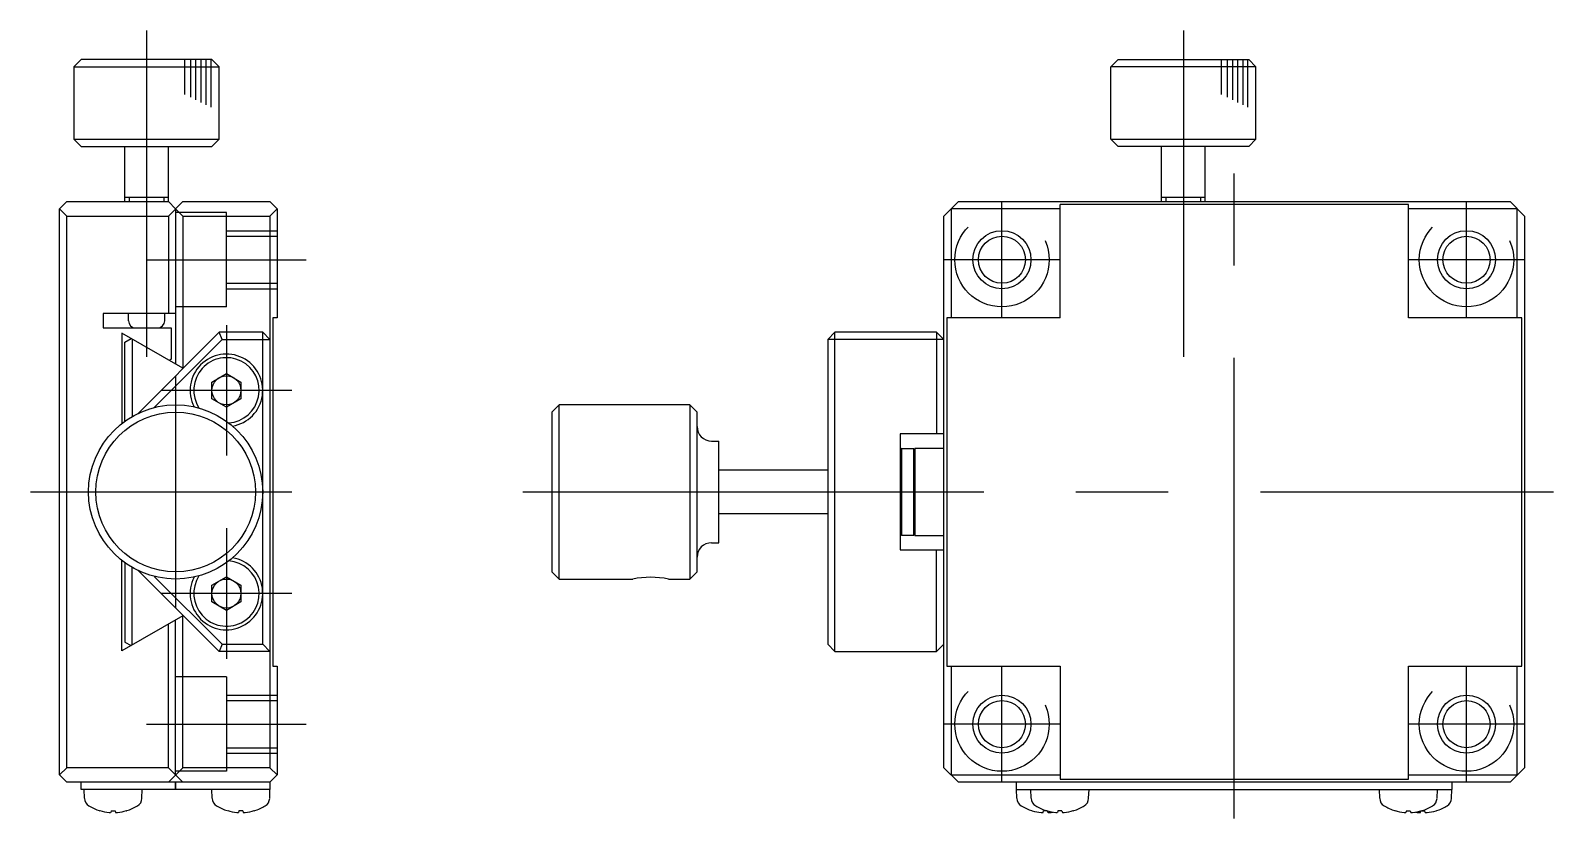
# Model space of a CAD drawing. Extents: x 1 to 262, y 0 to 169.
# Drawn here: x 157.3 to 262.2, y 78.4 to 132.7 of the extents above; entities that cross this region are included whole.
import ezdxf

# ---------------------------------------------------------------- set-up
doc = ezdxf.new("R2010")
doc.units = 0
doc.linetypes.add('CENTER', pattern=[50.8, 31.75, -6.35, 6.35, -6.35])
doc.linetypes.add('DASHED', pattern=[19.05, 12.7, -6.35])
doc.layers.get('0').update_dxf_attribs({"linetype": 'CONTINUOUS'})
doc.layers.add('CENTER', color=1, linetype='CENTER')

msp = doc.modelspace()

# ---------------------------------------------------------------- linework, layer by layer
at = {"color": 7, "linetype": 'CONTINUOUS'}
for p, q in [((160.78, 130.7), (160.28, 130.2)), ((160.28, 130.2), (160.28, 125.2)), ((160.28, 130.2), (170.28, 130.2)), ((169.78, 130.7), (160.78, 130.7)), ((170.28, 130.2), (169.78, 130.7)), ((170.28, 125.2), (170.28, 130.2)), ((232.2, 130.7), (231.7, 130.2)), ((241.7, 130.2), (231.7, 130.2)), ((231.7, 125.2), (231.7, 130.2)), ((232.2, 130.7), (241.2, 130.7)), ((241.2, 130.7), (241.7, 130.2)), ((241.7, 125.2), (241.7, 130.2)), ((160.28, 125.2), (160.78, 124.7)), ((160.28, 125.2), (170.28, 125.2)), ((169.78, 124.7), (170.28, 125.2)), ((231.7, 125.2), (241.7, 125.2)), ((232.2, 124.7), (231.7, 125.2)), ((241.2, 124.7), (241.7, 125.2)), ((160.78, 124.7), (169.78, 124.7)), ((163.78, 120.9), (163.78, 124.7)), ((166.78, 120.9), (166.78, 124.7)), ((241.2, 124.7), (232.2, 124.7)), ((235.2, 120.9), (235.2, 124.7)), ((238.2, 120.9), (238.2, 124.7)), ((159.28, 120.4), (159.78, 120.9)), ((159.78, 120.9), (166.78, 120.9)), ((163.78, 121.2), (166.78, 121.2)), ((166.78, 120.9), (167.28, 120.4)), ((166.78, 119.9), (167.78, 120.9)), ((167.78, 120.9), (173.78, 120.9)), ((173.78, 120.9), (174.28, 120.4)), ((220.2, 119.9), (221.2, 120.9)), ((221.2, 120.9), (259.2, 120.9)), ((252.2, 120.7), (228.2, 120.7)), ((228.2, 112.9), (228.2, 120.7)), ((235.2, 121.2), (238.2, 121.2)), ((252.2, 112.9), (252.2, 120.7)), ((259.2, 120.9), (260.2, 119.9)), ((159.28, 81.4), (159.28, 120.4)), ((159.78, 119.9), (159.28, 120.4)), ((159.78, 81.9), (159.78, 119.9)), ((159.78, 119.9), (166.78, 119.9)), ((166.78, 119.9), (166.78, 113.2)), ((167.28, 120.4), (167.28, 109.71)), ((167.28, 120.4), (167.78, 119.9)), ((167.78, 119.9), (173.78, 119.9)), ((167.78, 119.9), (167.78, 109.42)), ((173.78, 119.9), (174.28, 120.4)), ((173.78, 119.9), (173.78, 81.9)), ((174.28, 120.4), (174.28, 112.9)), ((220.2, 81.9), (220.2, 119.9)), ((228.2, 120.4), (220.7, 120.4)), ((220.7, 120.4), (220.7, 112.9)), ((259.7, 120.4), (252.2, 120.4)), ((259.7, 112.9), (259.7, 120.4)), ((260.2, 119.9), (260.2, 81.9)), ((167.28, 113.2), (162.28, 113.2)), ((162.28, 113.2), (162.28, 112.2)), ((164.03, 112.7), (164.03, 113.2)), ((166.53, 112.7), (166.53, 113.2)), ((174.28, 112.9), (173.98, 112.9)), ((173.98, 112.9), (173.98, 88.9)), ((228.2, 112.9), (220.4, 112.9)), ((220.4, 112.9), (220.4, 88.9)), ((260, 112.9), (252.2, 112.9)), ((260, 88.9), (260, 112.9)), ((162.28, 112.2), (166.98, 112.2)), ((167.78, 109.42), (163.58, 111.85)), ((163.58, 111.85), (163.58, 105.62)), ((163.78, 111.23), (164.21, 111.48)), ((163.78, 105.77), (163.78, 111.23)), ((164.28, 111.44), (164.28, 106.09)), ((170.28, 111.9), (164.7, 106.31)), ((165.8, 106.71), (170.49, 111.4)), ((166.98, 112.2), (166.98, 110.04)), ((170.49, 111.4), (170.28, 111.9)), ((173.28, 111.9), (170.28, 111.9)), ((170.49, 111.4), (173.78, 111.4)), ((173.28, 90.4), (173.28, 111.9)), ((173.28, 111.9), (173.78, 111.4)), ((212.7, 111.9), (212.2, 111.4)), ((212.2, 111.4), (212.2, 90.4)), ((220.2, 111.4), (212.2, 111.4)), ((219.7, 111.9), (212.7, 111.9)), ((212.7, 89.9), (212.7, 111.9)), ((220.2, 111.4), (219.7, 111.9)), ((219.7, 111.9), (219.7, 104.9)), ((166.98, 110.04), (166.85, 109.96)), ((169.78, 108.47), (170.78, 109.05)), ((169.78, 107.32), (169.78, 108.47)), ((170.78, 109.05), (171.78, 108.47)), ((171.78, 108.47), (171.78, 107.32)), ((170.78, 106.74), (169.78, 107.32)), ((171.78, 107.32), (170.78, 106.74)), ((193.7, 106.9), (193.2, 106.4)), ((193.2, 106.4), (193.2, 95.4)), ((202.7, 106.9), (193.7, 106.9)), ((193.7, 94.9), (193.7, 106.9)), ((203.2, 106.4), (202.7, 106.9)), ((202.7, 106.9), (202.7, 94.9)), ((203.2, 95.4), (203.2, 106.4)), ((204.2, 104.4), (204.7, 104.4)), ((204.7, 97.4), (204.7, 104.4)), ((220.2, 104.9), (217.2, 104.9)), ((217.2, 104.9), (217.2, 96.9)), ((217.3, 103.9), (217.2, 103.8)), ((217.3, 97.9), (217.3, 103.9)), ((217.3, 103.9), (218.1, 103.9)), ((218.1, 103.9), (218.2, 103.8)), ((218.1, 103.9), (218.1, 97.9)), ((220.2, 103.9), (218.2, 103.9)), ((218.2, 103.9), (218.2, 97.9)), ((212.2, 102.4), (204.7, 102.4)), ((212.2, 99.4), (204.7, 99.4)), ((217.3, 97.9), (217.2, 98)), ((218.1, 97.9), (217.3, 97.9)), ((218.2, 98), (218.1, 97.9)), ((218.2, 97.9), (220.2, 97.9)), ((204.2, 97.4), (204.7, 97.4)), ((217.2, 96.9), (220.2, 96.9)), ((219.7, 89.9), (219.7, 96.9)), ((163.58, 89.95), (163.58, 96.17)), ((163.78, 96.02), (163.78, 90.56)), ((164.28, 90.35), (164.28, 95.7)), ((170.28, 89.9), (164.7, 95.48)), ((165.8, 95.08), (170.49, 90.4)), ((169.78, 94.47), (170.78, 95.05)), ((169.78, 93.32), (169.78, 94.47)), ((170.78, 95.05), (171.78, 94.47)), ((171.78, 94.47), (171.78, 93.32)), ((193.2, 95.4), (193.7, 94.9)), ((193.7, 94.9), (198.77, 94.9)), ((201.22, 94.9), (202.7, 94.9)), ((202.7, 94.9), (203.2, 95.4)), ((167.78, 92.37), (163.58, 89.95)), ((167.78, 81.9), (167.78, 92.37)), ((170.78, 92.74), (169.78, 93.32)), ((171.78, 93.32), (170.78, 92.74)), ((166.78, 81.9), (166.78, 91.79)), ((167.28, 81.4), (167.28, 92.08)), ((163.78, 90.56), (164.21, 90.31)), ((170.49, 90.4), (170.28, 89.9)), ((170.49, 90.4), (173.28, 90.4)), ((173.28, 90.4), (173.78, 89.9)), ((212.2, 90.4), (212.7, 89.9)), ((219.7, 89.9), (220.2, 90.4)), ((173.78, 89.9), (170.28, 89.9)), ((212.7, 89.9), (219.7, 89.9)), ((173.98, 88.9), (174.28, 88.9)), ((174.28, 88.9), (174.28, 81.4)), ((220.4, 88.9), (228.2, 88.9)), ((220.7, 88.9), (220.7, 81.4)), ((228.2, 88.9), (228.2, 81.1)), ((252.2, 81.1), (252.2, 88.9)), ((252.2, 88.9), (260, 88.9)), ((259.7, 81.4), (259.7, 88.9)), ((159.78, 81.9), (159.28, 81.4)), ((166.78, 81.9), (159.78, 81.9)), ((167.78, 81.9), (166.78, 80.9)), ((166.78, 81.9), (167.78, 80.9)), ((173.78, 81.9), (167.78, 81.9)), ((173.78, 81.9), (174.28, 81.4)), ((221.2, 80.9), (220.2, 81.9)), ((260.2, 81.9), (259.2, 80.9)), ((159.78, 80.9), (159.28, 81.4)), ((173.78, 80.9), (159.78, 80.9)), ((160.78, 80.4), (160.78, 80.9)), ((167.28, 80.9), (167.28, 80.4)), ((167.28, 80.4), (167.28, 80.9)), ((174.28, 81.4), (173.78, 80.9)), ((173.78, 80.9), (173.78, 80.4)), ((220.7, 81.4), (228.2, 81.4)), ((259.2, 80.9), (221.2, 80.9)), ((225.2, 80.4), (225.2, 80.9)), ((228.2, 81.1), (252.2, 81.1)), ((252.2, 81.4), (259.7, 81.4)), ((255.2, 80.9), (255.2, 80.4)), ((173.78, 80.4), (160.78, 80.4)), ((161, 79.79), (160.98, 80.4)), ((164.96, 79.79), (164.98, 80.4)), ((169.8, 79.79), (169.78, 80.4)), ((173.76, 79.79), (173.78, 80.4)), ((225.2, 80.4), (255.2, 80.4)), ((225.22, 79.79), (225.2, 80.4)), ((226.22, 79.79), (226.2, 80.4)), ((230.17, 79.79), (230.2, 80.4)), ((250.22, 79.79), (250.2, 80.4)), ((254.17, 79.79), (254.2, 80.4)), ((255.17, 79.79), (255.2, 80.4)), ((162.06, 78.93), (162.06, 78.93)), ((162.84, 78.93), (162.82, 78.81)), ((162.84, 78.93), (163.12, 78.93)), ((163.12, 78.93), (163.14, 78.81)), ((163.9, 78.93), (163.9, 78.93)), ((170.86, 78.93), (170.86, 78.93)), ((171.64, 78.93), (171.62, 78.81)), ((171.92, 78.93), (171.64, 78.93)), ((171.92, 78.93), (171.94, 78.81)), ((172.7, 78.93), (172.7, 78.93)), ((226.28, 78.93), (226.28, 78.93)), ((227.03, 78.81), (227.06, 78.93)), ((227.28, 78.93), (227.06, 78.93)), ((227.28, 78.93), (227.28, 78.93)), ((227.36, 78.81), (227.34, 78.92)), ((228.06, 78.93), (228.03, 78.81)), ((228.33, 78.93), (228.06, 78.93)), ((228.33, 78.93), (228.36, 78.81)), ((229.11, 78.93), (229.11, 78.93)), ((251.28, 78.93), (251.28, 78.93)), ((252.06, 78.93), (252.03, 78.81)), ((252.06, 78.93), (252.33, 78.93)), ((252.33, 78.93), (252.36, 78.81)), ((253.03, 78.81), (253.05, 78.92)), ((253.11, 78.93), (253.33, 78.93)), ((253.11, 78.93), (253.11, 78.93)), ((253.36, 78.81), (253.33, 78.93)), ((254.11, 78.93), (254.11, 78.93))]:
    msp.add_line(p, q, dxfattribs=at)
at = {"color": 3, "linetype": 'CONTINUOUS'}
for p, q in [((167.9, 130.69), (167.9, 128.29)), ((168.3, 130.69), (168.3, 128.09)), ((168.66, 130.69), (168.66, 127.92)), ((169.01, 130.69), (169.01, 127.74)), ((169.37, 130.69), (169.37, 127.57)), ((169.71, 130.69), (169.71, 127.41)), ((239.31, 130.69), (239.31, 128.29)), ((239.71, 130.69), (239.71, 128.09)), ((240.07, 130.69), (240.07, 127.92)), ((240.43, 130.69), (240.43, 127.74)), ((240.79, 130.69), (240.79, 127.57)), ((241.12, 130.69), (241.12, 127.41)), ((164.08, 121.2), (164.08, 120.9)), ((166.48, 120.9), (166.48, 121.2)), ((235.5, 121.2), (235.5, 120.9)), ((237.89, 120.9), (237.89, 121.2))]:
    msp.add_line(p, q, dxfattribs=at)
at = {"color": 3, "linetype": 'DASHED'}
for p, q in [((170.78, 120.15), (167.28, 120.15)), ((170.78, 113.65), (170.78, 120.15)), ((170.78, 118.9), (174.28, 118.9)), ((170.78, 118.52), (174.28, 118.52)), ((170.78, 115.28), (174.28, 115.28)), ((170.78, 114.9), (174.28, 114.9)), ((170.78, 113.65), (167.28, 113.65)), ((170.78, 88.15), (167.28, 88.15)), ((170.78, 88.15), (170.78, 81.65)), ((170.78, 86.9), (174.28, 86.9)), ((170.78, 86.52), (174.28, 86.52)), ((170.78, 83.28), (174.28, 83.28)), ((170.78, 82.9), (174.28, 82.9)), ((170.78, 81.65), (167.28, 81.65))]:
    msp.add_line(p, q, dxfattribs=at)
for centre in [(224.2, 116.9), (256.2, 116.9), (224.2, 84.9), (256.2, 84.9)]:
    msp.add_circle(centre, 3.25, dxfattribs=at)
at = {"color": 3, "linetype": 'CONTINUOUS'}
for centre in [(224.2, 116.9), (224.2, 116.9), (256.2, 116.9), (256.2, 116.9), (224.2, 84.9), (224.2, 84.9), (256.2, 84.9), (256.2, 84.9)]:
    msp.add_circle(centre, 2, dxfattribs=at)
at = {"color": 7, "linetype": 'CONTINUOUS'}
for centre, radius in [((224.2, 116.9), 1.62), ((224.2, 116.9), 1.62), ((256.2, 116.9), 1.62), ((256.2, 116.9), 1.62), ((170.78, 107.9), 1), ((167.28, 100.9), 6), ((167.28, 100.9), 5.5), ((170.78, 93.9), 1), ((224.2, 84.9), 1.62), ((224.2, 84.9), 1.62), ((256.2, 84.9), 1.62), ((256.2, 84.9), 1.62)]:
    msp.add_circle(centre, radius, dxfattribs=at)
for centre, radius, start, end in [((164.53, 112.7), 0.5, 180, 270), ((166.03, 112.7), 0.5, 270, 0), ((170.78, 107.9), 2.5, 279.8262, 207.0437), ((170.78, 107.9), 2.25, 274.0387, 212.8312), ((204.2, 105.4), 1, 180, 270), ((204.2, 96.4), 1, 90, 180), ((170.78, 93.9), 2.5, 152.9563, 80.1738), ((170.78, 93.9), 2.25, 147.1688, 85.9613), ((200, 89.02), 6, 78.1754, 101.8246), ((161.64, 79.81), 0.64, 182, 238.4554), ((164.32, 79.81), 0.64, 301.5446, 358), ((170.44, 79.81), 0.64, 182, 238.4554), ((173.12, 79.81), 0.64, 301.5446, 358), ((225.86, 79.81), 0.64, 182, 238.4554), ((226.86, 79.81), 0.64, 182, 238.4554), ((229.53, 79.81), 0.64, 301.5446, 358), ((250.86, 79.81), 0.64, 182, 238.4554), ((253.53, 79.81), 0.64, 301.5446, 358), ((254.53, 79.81), 0.64, 301.5446, 358), ((162.98, 82), 3.2, 238.4554, 252.9888), ((162.06, 78.99), 0.06, 252.9888, 270), ((162.98, 82.01), 3.2, 253.4437, 264.8964), ((162.82, 80.21), 1.4, 264.8971, 265.8922), ((162.81, 80.11), 1.3, 265.8913, 266.4252), ((162.8, 79.94), 1.13, 266.4226, 267.0183), ((162.79, 79.86), 1.05, 267.0243, 267.3359), ((162.79, 79.74), 0.934, 267.654, 267.9838), ((162.79, 79.81), 0.997, 267.3356, 267.6543), ((162.78, 79.59), 0.78, 268.3284, 268.6954), ((162.79, 79.67), 0.861, 267.9834, 268.3289), ((162.78, 79.41), 0.599, 269.0896, 269.5232), ((162.78, 79.5), 0.691, 268.6948, 269.0904), ((162.78, 79.21), 0.401, 270.5256, 271.0941), ((162.78, 79.26), 0.455, 270.0059, 270.5267), ((162.78, 79.32), 0.509, 269.5228, 270.0056), ((162.78, 79.1), 0.289, 271.7225, 272.4375), ((162.78, 79.15), 0.345, 271.0928, 271.7242), ((162.79, 78.95), 0.14, 274.2318, 275.4225), ((162.79, 78.99), 0.185, 273.2583, 274.2371), ((162.79, 79.04), 0.235, 272.435, 273.2618), ((162.81, 78.83), 0.0216, 283.9752, 288.0108), ((162.81, 78.84), 0.0345, 281.0271, 284.0095), ((162.8, 78.86), 0.0515, 278.7421, 281.0469), ((162.8, 78.88), 0.0731, 276.9078, 278.7542), ((162.8, 78.91), 0.101, 275.4143, 276.9095), ((162.82, 78.81), 0.00148, 316.6629, 340.3331), ((162.82, 78.82), 0.00311, 302.2657, 316.6773), ((162.81, 78.82), 0.00652, 293.5956, 302.4483), ((162.81, 78.82), 0.0125, 287.9483, 293.7218), ((163.15, 78.82), 0.00663, 237.6798, 246.4977), ((163.15, 78.82), 0.00314, 223.3693, 237.8303), ((163.15, 78.81), 0.00149, 199.6183, 223.4183), ((163.17, 78.92), 0.106, 263.2298, 264.66), ((163.16, 78.88), 0.0743, 261.4055, 263.24), ((163.16, 78.86), 0.0521, 259.1077, 261.4128), ((163.16, 78.85), 0.0349, 256.1416, 259.1248), ((163.15, 78.83), 0.0218, 252.1299, 256.1742), ((163.15, 78.82), 0.0126, 246.4091, 252.1865), ((163.18, 79.05), 0.237, 266.7556, 267.5723), ((163.17, 79), 0.189, 265.8009, 266.7588), ((163.17, 78.95), 0.145, 264.6528, 265.8056), ((163.18, 79.2), 0.392, 268.9136, 269.4887), ((163.18, 79.15), 0.341, 268.2807, 268.9149), ((163.18, 79.1), 0.288, 267.57, 268.2824), ((163.18, 79.34), 0.528, 270.0176, 270.4894), ((163.18, 79.25), 0.444, 269.4886, 270.0177), ((163.18, 79.51), 0.702, 270.9147, 271.3079), ((163.18, 79.43), 0.616, 270.4884, 270.9154), ((163.18, 79.67), 0.859, 271.6747, 272.0234), ((163.18, 79.59), 0.784, 271.3074, 271.6751), ((163.17, 79.81), 1, 272.3615, 273.0061), ((163.17, 79.73), 0.924, 272.0231, 272.3581), ((163.16, 79.96), 1.15, 273.01, 273.5933), ((163.15, 80.12), 1.31, 273.5906, 274.1156), ((163.15, 80.2), 1.4, 274.1134, 274.6103), ((163.15, 80.19), 1.38, 274.6081, 275.1031), ((162.99, 82.01), 3.2, 275.1036, 286.5563), ((163.9, 78.99), 0.06, 270, 287.0112), ((162.98, 82), 3.2, 287.0112, 301.5446), ((171.78, 82), 3.2, 238.4554, 252.9888), ((170.86, 78.99), 0.06, 252.9888, 270), ((171.78, 82.01), 3.2, 253.4437, 264.8964), ((171.62, 80.19), 1.38, 264.8969, 265.3919), ((171.62, 80.2), 1.4, 265.3897, 265.8866), ((171.61, 80.12), 1.31, 265.8844, 266.4094), ((171.6, 79.96), 1.15, 266.4067, 266.99), ((171.59, 79.81), 1, 266.9939, 267.6385), ((171.59, 79.73), 0.924, 267.6419, 267.9769), ((171.59, 79.67), 0.859, 267.9766, 268.3253), ((171.58, 79.59), 0.784, 268.3249, 268.6926), ((171.58, 79.51), 0.702, 268.6921, 269.0853), ((171.58, 79.43), 0.616, 269.0846, 269.5116), ((171.58, 79.34), 0.528, 269.5106, 269.9824), ((171.58, 79.25), 0.444, 269.9823, 270.5114), ((171.58, 79.2), 0.392, 270.5113, 271.0864), ((171.58, 79.15), 0.341, 271.0851, 271.7193), ((171.58, 79.1), 0.288, 271.7176, 272.43), ((171.59, 79.05), 0.237, 272.4277, 273.2444), ((171.59, 79), 0.189, 273.2412, 274.1991), ((171.59, 78.95), 0.145, 274.1944, 275.3472), ((171.6, 78.92), 0.106, 275.34, 276.7702), ((171.6, 78.88), 0.0743, 276.76, 278.5945), ((171.6, 78.86), 0.0521, 278.5872, 280.8923), ((171.61, 78.85), 0.0349, 280.8752, 283.8584), ((171.61, 78.83), 0.0218, 283.8258, 287.8701), ((171.61, 78.82), 0.0126, 287.8135, 293.5909), ((171.61, 78.82), 0.00663, 293.5023, 302.3202), ((171.62, 78.82), 0.00314, 302.1697, 316.6307), ((171.62, 78.81), 0.00149, 316.5817, 340.3817), ((171.95, 78.81), 0.00148, 199.6669, 223.3371), ((171.95, 78.82), 0.00311, 223.3227, 237.7343), ((171.95, 78.82), 0.00652, 237.5517, 246.4044), ((171.95, 78.82), 0.0125, 246.2782, 252.0517), ((171.95, 78.83), 0.0216, 251.9892, 256.0248), ((171.96, 78.84), 0.0345, 255.9905, 258.9729), ((171.96, 78.86), 0.0515, 258.9531, 261.2579), ((171.96, 78.88), 0.0731, 261.2458, 263.0922), ((171.97, 78.91), 0.101, 263.0905, 264.5857), ((171.97, 78.95), 0.14, 264.5775, 265.7682), ((171.97, 78.99), 0.185, 265.7629, 266.7417), ((171.98, 79.04), 0.235, 266.7382, 267.565), ((171.98, 79.1), 0.289, 267.5625, 268.2775), ((171.98, 79.15), 0.345, 268.2758, 268.9072), ((171.98, 79.21), 0.401, 268.9059, 269.4744), ((171.98, 79.26), 0.455, 269.4733, 269.9941), ((171.98, 79.32), 0.509, 269.9944, 270.4772), ((171.98, 79.41), 0.599, 270.4768, 270.9104), ((171.98, 79.5), 0.691, 270.9096, 271.3052), ((171.98, 79.59), 0.78, 271.3046, 271.6716), ((171.98, 79.67), 0.861, 271.6711, 272.0166), ((171.97, 79.74), 0.934, 272.0162, 272.346), ((171.97, 79.81), 0.997, 272.3457, 272.6644), ((171.97, 79.86), 1.05, 272.6641, 272.9757), ((171.96, 79.94), 1.13, 272.9817, 273.5774), ((171.95, 80.11), 1.3, 273.5748, 274.1087), ((171.95, 80.21), 1.4, 274.1078, 275.1029), ((171.79, 82.01), 3.2, 275.1036, 286.5563), ((172.7, 78.99), 0.06, 270, 287.0112), ((171.78, 82), 3.2, 287.0112, 301.5446), ((227.2, 82), 3.2, 238.4554, 252.9888), ((226.28, 78.99), 0.06, 252.9888, 270), ((227.17, 81.87), 3.07, 253.1971, 265.1431), ((228.2, 82), 3.2, 238.4554, 252.9888), ((227.03, 80.19), 1.38, 264.8969, 265.3919), ((227.03, 80.2), 1.4, 265.3897, 265.8866), ((227.02, 80.12), 1.31, 265.8844, 266.4094), ((227.01, 79.96), 1.15, 266.4067, 266.99), ((227.01, 79.81), 1, 266.9939, 267.6385), ((227, 79.73), 0.924, 267.6419, 267.9769), ((227, 79.67), 0.859, 267.9766, 268.3253), ((227, 79.59), 0.784, 268.3249, 268.6926), ((227, 79.51), 0.702, 268.6921, 269.0853), ((227, 79.43), 0.616, 269.0846, 269.5116), ((226.99, 79.34), 0.528, 269.5106, 269.9824), ((226.99, 79.25), 0.444, 269.9823, 270.5114), ((227, 79.2), 0.392, 270.5113, 271.0864), ((227, 79.15), 0.341, 271.0851, 271.7193), ((227, 79.1), 0.288, 271.7176, 272.43), ((227, 79.05), 0.237, 272.4277, 273.2444), ((227, 79), 0.189, 273.2412, 274.1991), ((227.01, 78.95), 0.145, 274.1944, 275.3472), ((227.01, 78.92), 0.106, 275.34, 276.7702), ((227.01, 78.88), 0.0743, 276.76, 278.5945), ((227.02, 78.86), 0.0521, 278.5872, 280.8923), ((227.02, 78.85), 0.0349, 280.8752, 283.8584), ((227.02, 78.83), 0.0218, 283.8258, 287.8701), ((227.03, 78.82), 0.0126, 287.8135, 293.5909), ((227.03, 78.82), 0.00663, 293.5023, 302.3202), ((227.03, 78.82), 0.00314, 302.1697, 316.6307), ((227.03, 78.81), 0.00149, 316.5817, 340.3817), ((227.28, 78.99), 0.06, 252.9888, 270), ((228.19, 82.01), 3.2, 253.4438, 264.8963), ((227.36, 78.81), 0.00148, 199.6669, 223.3371), ((227.36, 78.82), 0.00311, 223.3227, 237.7343), ((227.36, 78.82), 0.00652, 237.5517, 246.4044), ((227.36, 78.82), 0.0125, 246.2782, 252.0517), ((227.37, 78.83), 0.0216, 251.9892, 256.0248), ((227.37, 78.84), 0.0345, 255.9905, 258.9729), ((227.37, 78.86), 0.0515, 258.9531, 261.2579), ((227.38, 78.88), 0.0731, 261.2458, 263.0922), ((227.38, 78.91), 0.101, 263.0905, 264.5857), ((227.38, 78.95), 0.14, 264.5775, 265.7682), ((227.39, 78.99), 0.185, 265.7629, 266.7417), ((227.39, 79.04), 0.235, 266.7382, 267.565), ((227.39, 79.1), 0.289, 267.5625, 268.2775), ((227.39, 79.15), 0.345, 268.2758, 268.9072), ((227.4, 79.21), 0.401, 268.9059, 269.4744), ((227.4, 79.26), 0.455, 269.4733, 269.9941), ((227.4, 79.32), 0.509, 269.9944, 270.4772), ((227.4, 79.41), 0.599, 270.4768, 270.9104), ((227.39, 79.5), 0.691, 270.9096, 271.3052), ((227.39, 79.59), 0.78, 271.3046, 271.6716), ((227.39, 79.67), 0.861, 271.6711, 272.0166), ((227.39, 79.74), 0.934, 272.0162, 272.346), ((227.38, 79.81), 0.997, 272.3457, 272.6644), ((227.38, 79.86), 1.05, 272.6641, 272.9757), ((227.38, 79.94), 1.13, 272.9817, 273.5774), ((227.37, 80.11), 1.3, 273.5748, 274.1087), ((227.36, 80.21), 1.4, 274.1078, 275.1029), ((227.2, 82.01), 3.21, 275.1052, 278.9022), ((228.03, 80.19), 1.38, 264.8969, 265.3919), ((228.03, 80.2), 1.4, 265.3897, 265.8866), ((228.02, 80.12), 1.31, 265.8844, 266.4094), ((228.01, 79.96), 1.15, 266.4067, 266.99), ((228.01, 79.81), 1, 266.9939, 267.6385), ((228, 79.73), 0.924, 267.6419, 267.9769), ((228, 79.67), 0.859, 267.9766, 268.3253), ((228, 79.59), 0.784, 268.3249, 268.6926), ((228, 79.51), 0.702, 268.6921, 269.0853), ((228, 79.43), 0.616, 269.0846, 269.5116), ((227.99, 79.34), 0.528, 269.5106, 269.9824), ((227.99, 79.25), 0.444, 269.9823, 270.5114), ((228, 79.2), 0.392, 270.5113, 271.0864), ((228, 79.15), 0.341, 271.0851, 271.7193), ((228, 79.1), 0.288, 271.7176, 272.43), ((228, 79.05), 0.237, 272.4277, 273.2444), ((228, 79), 0.189, 273.2412, 274.1991), ((228.01, 78.95), 0.145, 274.1944, 275.3472), ((228.01, 78.92), 0.106, 275.34, 276.7702), ((228.01, 78.88), 0.0743, 276.76, 278.5945), ((228.02, 78.86), 0.0521, 278.5872, 280.8923), ((228.02, 78.85), 0.0349, 280.8752, 283.8584), ((228.02, 78.83), 0.0218, 283.8258, 287.8701), ((228.03, 78.82), 0.0126, 287.8135, 293.5909), ((228.03, 78.82), 0.00663, 293.5023, 302.3202), ((228.03, 78.82), 0.00314, 302.1697, 316.6307), ((228.03, 78.81), 0.00149, 316.5817, 340.3817), ((228.36, 78.81), 0.00148, 199.6669, 223.3371), ((228.36, 78.82), 0.00311, 223.3227, 237.7343), ((228.36, 78.82), 0.00652, 237.5517, 246.4044), ((228.36, 78.82), 0.0125, 246.2782, 252.0517), ((228.37, 78.83), 0.0216, 251.9892, 256.0248), ((228.37, 78.84), 0.0345, 255.9905, 258.9729), ((228.37, 78.86), 0.0515, 258.9531, 261.2579), ((228.38, 78.88), 0.0731, 261.2458, 263.0922), ((228.38, 78.91), 0.101, 263.0905, 264.5857), ((228.38, 78.95), 0.14, 264.5775, 265.7682), ((228.39, 78.99), 0.185, 265.7629, 266.7417), ((228.39, 79.04), 0.235, 266.7382, 267.565), ((228.39, 79.1), 0.289, 267.5625, 268.2775), ((228.39, 79.15), 0.345, 268.2758, 268.9072), ((228.4, 79.21), 0.401, 268.9059, 269.4744), ((228.4, 79.26), 0.455, 269.4733, 269.9941), ((228.4, 79.32), 0.509, 269.9944, 270.4772), ((228.4, 79.41), 0.599, 270.4768, 270.9104), ((228.39, 79.5), 0.691, 270.9096, 271.3052), ((228.39, 79.59), 0.78, 271.3046, 271.6716), ((228.39, 79.67), 0.861, 271.6711, 272.0166), ((228.39, 79.74), 0.934, 272.0162, 272.346), ((228.38, 79.81), 0.997, 272.3457, 272.6644), ((228.38, 79.86), 1.05, 272.6641, 272.9757), ((228.38, 79.94), 1.13, 272.9817, 273.5774), ((228.37, 80.11), 1.3, 273.5748, 274.1087), ((228.36, 80.21), 1.4, 274.1078, 275.1029), ((228.2, 82.01), 3.2, 275.1036, 286.5563), ((229.11, 78.99), 0.06, 270, 287.0112), ((228.2, 82), 3.2, 287.0112, 301.5446), ((252.2, 82), 3.2, 238.4554, 252.9888), ((251.28, 78.99), 0.06, 252.9888, 270), ((252.19, 82.01), 3.2, 253.4437, 264.8964), ((252.03, 80.21), 1.4, 264.8971, 265.8922), ((252.02, 80.11), 1.3, 265.8913, 266.4252), ((252.01, 79.94), 1.13, 266.4226, 267.0183), ((252.01, 79.86), 1.05, 267.0243, 267.3359), ((252.01, 79.81), 0.997, 267.3356, 267.6543), ((252, 79.67), 0.861, 267.9834, 268.3289), ((252, 79.74), 0.934, 267.654, 267.9838), ((252, 79.5), 0.691, 268.6948, 269.0904), ((252, 79.59), 0.78, 268.3284, 268.6954), ((251.99, 79.26), 0.455, 270.0059, 270.5267), ((251.99, 79.32), 0.509, 269.5228, 270.0056), ((252, 79.41), 0.599, 269.0896, 269.5232), ((252, 79.15), 0.345, 271.0928, 271.7242), ((252, 79.21), 0.401, 270.5256, 271.0941), ((252, 78.99), 0.185, 273.2583, 274.2371), ((252, 79.04), 0.235, 272.435, 273.2618), ((252, 79.1), 0.289, 271.7225, 272.4375), ((252.02, 78.86), 0.0515, 278.7421, 281.0469), ((252.01, 78.88), 0.0731, 276.9078, 278.7542), ((252.01, 78.91), 0.101, 275.4143, 276.9095), ((252.01, 78.95), 0.14, 274.2318, 275.4225), ((252.03, 78.81), 0.00148, 316.6629, 340.3331), ((252.03, 78.82), 0.00311, 302.2657, 316.6773), ((252.03, 78.82), 0.00652, 293.5956, 302.4483), ((252.03, 78.82), 0.0125, 287.9483, 293.7218), ((252.02, 78.83), 0.0216, 283.9752, 288.0108), ((252.02, 78.84), 0.0345, 281.0271, 284.0095), ((252.37, 78.86), 0.0521, 259.1077, 261.4128), ((252.37, 78.85), 0.0349, 256.1416, 259.1248), ((252.37, 78.83), 0.0218, 252.1299, 256.1742), ((252.36, 78.82), 0.0126, 246.4091, 252.1865), ((252.36, 78.82), 0.00663, 237.6798, 246.4977), ((252.36, 78.82), 0.00314, 223.3693, 237.8303), ((252.36, 78.81), 0.00149, 199.6183, 223.4183), ((252.39, 79), 0.189, 265.8009, 266.7588), ((252.38, 78.95), 0.145, 264.6528, 265.8056), ((252.38, 78.92), 0.106, 263.2298, 264.66), ((252.38, 78.88), 0.0743, 261.4055, 263.24), ((252.39, 79.15), 0.341, 268.2807, 268.9149), ((252.39, 79.1), 0.288, 267.57, 268.2824), ((252.39, 79.05), 0.237, 266.7556, 267.5723), ((252.4, 79.25), 0.444, 269.4886, 270.0177), ((252.4, 79.2), 0.392, 268.9136, 269.4887), ((252.4, 79.43), 0.616, 270.4884, 270.9154), ((252.4, 79.34), 0.528, 270.0176, 270.4894), ((252.39, 79.67), 0.859, 271.6747, 272.0234), ((252.39, 79.59), 0.784, 271.3074, 271.6751), ((252.39, 79.51), 0.702, 270.9147, 271.3079), ((252.39, 79.73), 0.924, 272.0231, 272.3581), ((252.38, 79.81), 1, 272.3615, 273.0061), ((252.38, 79.96), 1.15, 273.01, 273.5933), ((252.37, 80.12), 1.31, 273.5906, 274.1156), ((252.36, 80.2), 1.4, 274.1134, 274.6103), ((252.36, 80.19), 1.38, 274.6081, 275.1031), ((252.2, 82.01), 3.2, 275.1037, 286.5562), ((253.19, 82.01), 3.21, 261.0978, 264.8948), ((253.03, 80.21), 1.4, 264.8971, 265.8922), ((253.02, 80.11), 1.3, 265.8913, 266.4252), ((253.01, 79.94), 1.13, 266.4226, 267.0183), ((253.01, 79.86), 1.05, 267.0243, 267.3359), ((253.01, 79.81), 0.997, 267.3356, 267.6543), ((253, 79.67), 0.861, 267.9834, 268.3289), ((253, 79.74), 0.934, 267.654, 267.9838), ((253, 79.5), 0.691, 268.6948, 269.0904), ((253, 79.59), 0.78, 268.3284, 268.6954), ((252.99, 79.26), 0.455, 270.0059, 270.5267), ((252.99, 79.32), 0.509, 269.5228, 270.0056), ((253, 79.41), 0.599, 269.0896, 269.5232), ((253, 79.15), 0.345, 271.0928, 271.7242), ((253, 79.21), 0.401, 270.5256, 271.0941), ((253, 78.99), 0.185, 273.2583, 274.2371), ((253, 79.04), 0.235, 272.435, 273.2618), ((253, 79.1), 0.289, 271.7225, 272.4375), ((253.02, 78.86), 0.0515, 278.7421, 281.0469), ((253.01, 78.88), 0.0731, 276.9078, 278.7542), ((253.01, 78.91), 0.101, 275.4143, 276.9095), ((253.01, 78.95), 0.14, 274.2318, 275.4225), ((253.03, 78.81), 0.00148, 316.6629, 340.3331), ((253.03, 78.82), 0.00311, 302.2657, 316.6773), ((253.03, 78.82), 0.00652, 293.5956, 302.4483), ((253.03, 78.82), 0.0125, 287.9483, 293.7218), ((253.02, 78.83), 0.0216, 283.9752, 288.0108), ((253.02, 78.84), 0.0345, 281.0271, 284.0095), ((253.11, 78.99), 0.06, 270, 287.0112), ((252.2, 82), 3.2, 287.0112, 301.5446), ((253.37, 78.86), 0.0521, 259.1077, 261.4128), ((253.37, 78.85), 0.0349, 256.1416, 259.1248), ((253.37, 78.83), 0.0218, 252.1299, 256.1742), ((253.36, 78.82), 0.0126, 246.4091, 252.1865), ((253.36, 78.82), 0.00663, 237.6798, 246.4977), ((253.36, 78.82), 0.00314, 223.3693, 237.8303), ((253.36, 78.81), 0.00149, 199.6183, 223.4183), ((253.39, 79), 0.189, 265.8009, 266.7588), ((253.38, 78.95), 0.145, 264.6528, 265.8056), ((253.38, 78.92), 0.106, 263.2298, 264.66), ((253.38, 78.88), 0.0743, 261.4055, 263.24), ((253.39, 79.15), 0.341, 268.2807, 268.9149), ((253.39, 79.1), 0.288, 267.57, 268.2824), ((253.39, 79.05), 0.237, 266.7556, 267.5723), ((253.4, 79.25), 0.444, 269.4886, 270.0177), ((253.4, 79.2), 0.392, 268.9136, 269.4887), ((253.4, 79.43), 0.616, 270.4884, 270.9154), ((253.4, 79.34), 0.528, 270.0176, 270.4894), ((253.39, 79.67), 0.859, 271.6747, 272.0234), ((253.39, 79.59), 0.784, 271.3074, 271.6751), ((253.39, 79.51), 0.702, 270.9147, 271.3079), ((253.39, 79.73), 0.924, 272.0231, 272.3581), ((253.38, 79.81), 1, 272.3615, 273.0061), ((253.38, 79.96), 1.15, 273.01, 273.5933), ((253.37, 80.12), 1.31, 273.5906, 274.1156), ((253.36, 80.2), 1.4, 274.1134, 274.6103), ((253.36, 80.19), 1.38, 274.6081, 275.1031), ((253.22, 81.87), 3.07, 274.8569, 286.8029), ((254.11, 78.99), 0.06, 270, 287.0112), ((253.2, 82), 3.2, 287.0112, 301.5446)]:
    msp.add_arc(centre, radius, start, end, dxfattribs=at)
at = {"layer": 'CENTER', "color": 1, "linetype": 'CENTER'}
for p, q in [((165.28, 132.7), (165.28, 110.2)), ((236.7, 132.7), (236.7, 110.2)), ((240.2, 78.4), (240.2, 122.9)), ((224.2, 112.9), (224.2, 120.9)), ((224.2, 112.9), (224.2, 120.9)), ((256.2, 112.9), (256.2, 120.9)), ((256.2, 112.9), (256.2, 120.9)), ((165.28, 116.9), (176.28, 116.9)), ((228.2, 116.9), (220.2, 116.9)), ((228.2, 116.9), (220.2, 116.9)), ((260.2, 116.9), (252.2, 116.9)), ((260.2, 116.9), (252.2, 116.9)), ((170.78, 112.4), (170.78, 103.4)), ((167.28, 108.9), (167.28, 92.9)), ((175.28, 107.9), (166.28, 107.9)), ((157.28, 100.9), (175.28, 100.9)), ((191.2, 100.9), (262.2, 100.9)), ((170.78, 98.4), (170.78, 89.4)), ((175.28, 93.9), (166.28, 93.9)), ((224.2, 80.9), (224.2, 88.9)), ((224.2, 80.9), (224.2, 88.9)), ((256.2, 80.9), (256.2, 88.9)), ((256.2, 80.9), (256.2, 88.9)), ((165.28, 84.9), (176.28, 84.9)), ((228.2, 84.9), (220.2, 84.9)), ((228.2, 84.9), (220.2, 84.9)), ((260.2, 84.9), (252.2, 84.9)), ((260.2, 84.9), (252.2, 84.9))]:
    msp.add_line(p, q, dxfattribs=at)

doc.saveas('drawing.dxf')
